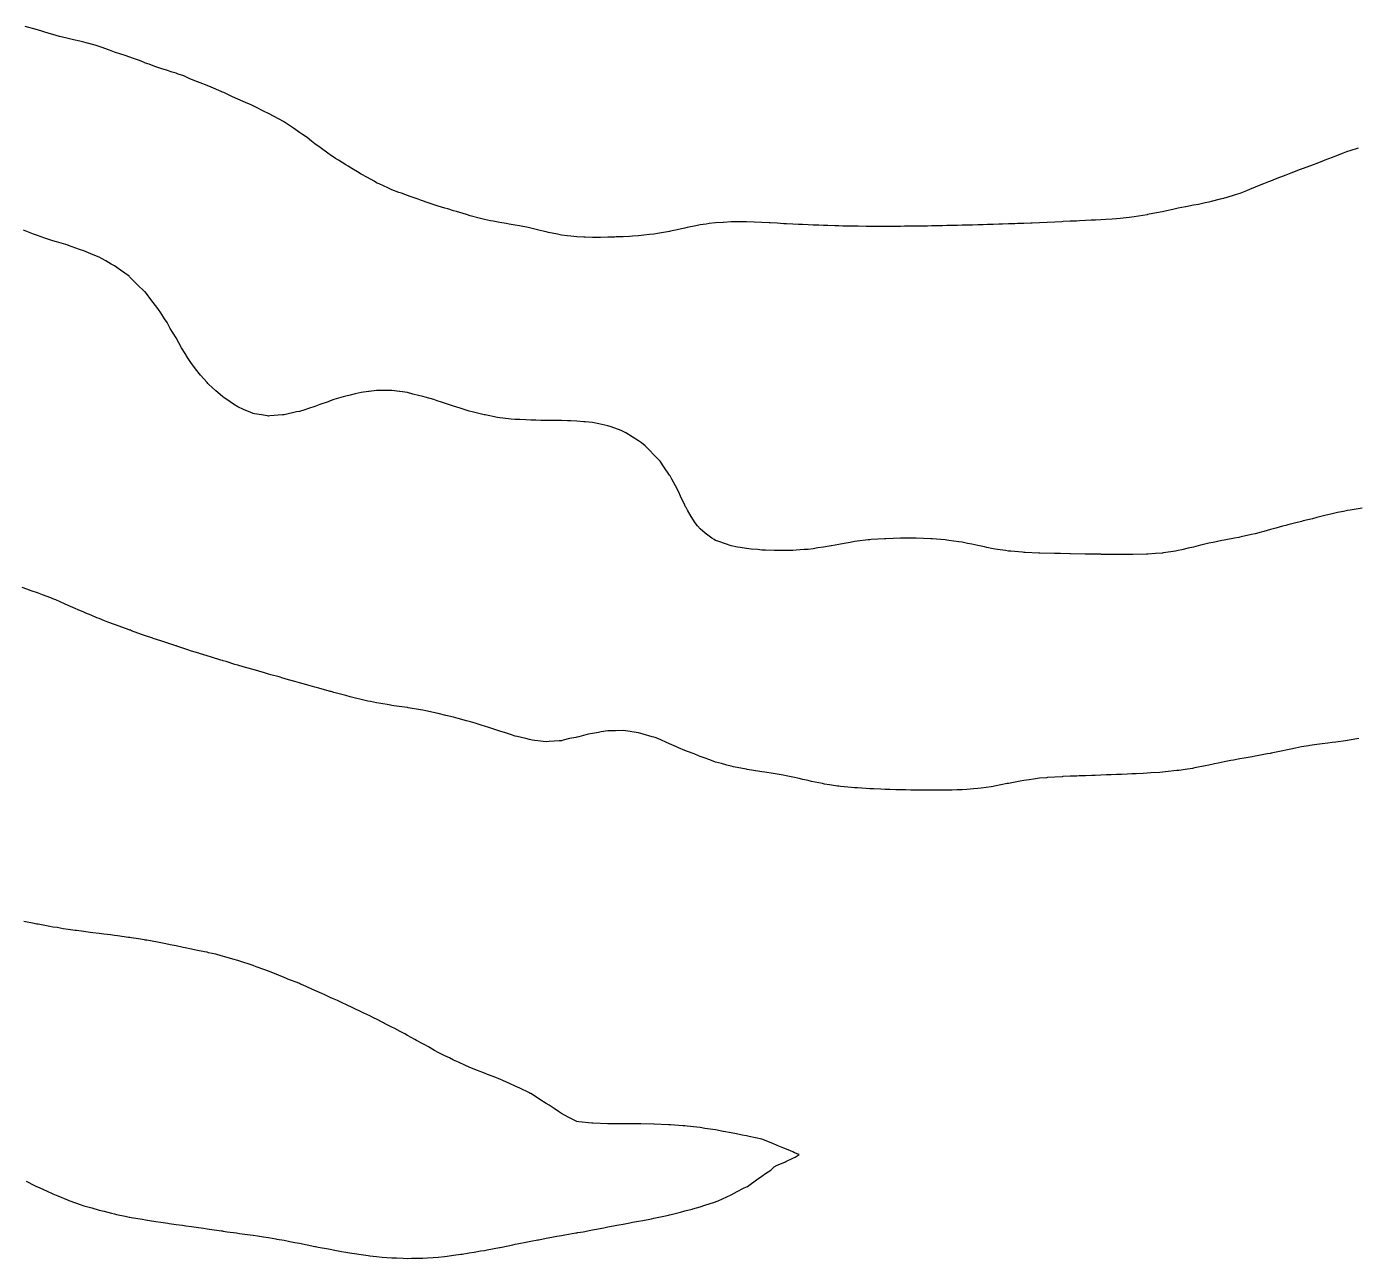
# Model space of a CAD drawing. Extents: x -717078 to -715000, y -984629 to -984000.
# Drawn here: x -716633.2 to -716546.9, y -984256.2 to -984176.3 of the extents above; entities that cross this region are included whole.
import ezdxf

# ---------------------------------------------------------------- set-up
doc = ezdxf.new("R2010")
doc.units = 0
doc.layers.add('buffer_B2_0_1_clip', color=7, linetype='Continuous')

msp = doc.modelspace()

# ---------------------------------------------------------------- linework, layer by layer
at = {"layer": 'buffer_B2_0_1_clip'}
for points in [[(-716546.82, -984184.18), (-716547.357, -984184.357), (-716547.5, -984184.405), (-716547.571, -984184.429), (-716547.778, -984184.5), (-716548.294, -984184.706), (-716548.5, -984184.785), (-716548.969, -984184.969), (-716549.013, -984184.987), (-716549.5, -984185.175), (-716549.735, -984185.265), (-716550.388, -984185.5), (-716550.467, -984185.533), (-716550.5, -984185.545), (-716550.573, -984185.573), (-716551.184, -984185.816), (-716551.5, -984185.929), (-716551.908, -984186.092), (-716552.205, -984186.205), (-716552.5, -984186.319), (-716552.629, -984186.371), (-716552.967, -984186.5), (-716553.341, -984186.659), (-716553.5, -984186.724), (-716553.871, -984186.871), (-716554.054, -984186.946), (-716554.5, -984187.117), (-716554.786, -984187.214), (-716555.402, -984187.402), (-716555.5, -984187.434), (-716555.552, -984187.448), (-716555.77, -984187.5), (-716556.347, -984187.653), (-716556.5, -984187.686), (-716556.731, -984187.731), (-716557.17, -984187.83), (-716557.5, -984187.89), (-716557.988, -984187.988), (-716558.007, -984187.993), (-716558.5, -984188.088), (-716558.837, -984188.163), (-716559.254, -984188.254), (-716559.5, -984188.309), (-716559.659, -984188.341), (-716560.482, -984188.5), (-716560.497, -984188.503), (-716560.5, -984188.504), (-716560.505, -984188.505), (-716561.357, -984188.643), (-716561.5, -984188.663), (-716561.68, -984188.68), (-716562.257, -984188.743), (-716562.5, -984188.765), (-716562.782, -984188.782), (-716563.187, -984188.813), (-716563.5, -984188.831), (-716563.848, -984188.848), (-716564.133, -984188.867), (-716564.5, -984188.884), (-716564.903, -984188.903), (-716565.086, -984188.914), (-716565.5, -984188.933), (-716565.954, -984188.954), (-716566.041, -984188.959), (-716566.5, -984188.98), (-716566.998, -984189.002), (-716567.002, -984189.002), (-716567.5, -984189.024), (-716567.955, -984189.045), (-716568.047, -984189.047), (-716568.5, -984189.067), (-716568.916, -984189.084), (-716569.088, -984189.088), (-716569.5, -984189.105), (-716569.882, -984189.118), (-716570.123, -984189.123), (-716570.5, -984189.136), (-716570.853, -984189.147), (-716571.154, -984189.154), (-716571.5, -984189.165), (-716571.826, -984189.174), (-716572.181, -984189.181), (-716572.5, -984189.19), (-716572.802, -984189.198), (-716573.204, -984189.204), (-716573.5, -984189.212), (-716573.782, -984189.218), (-716574.225, -984189.225), (-716574.5, -984189.231), (-716574.764, -984189.236), (-716575.242, -984189.242), (-716575.5, -984189.247), (-716575.749, -984189.251), (-716576.255, -984189.255), (-716576.5, -984189.258), (-716576.739, -984189.261), (-716577.262, -984189.262), (-716577.5, -984189.264), (-716577.736, -984189.264), (-716578.263, -984189.263), (-716578.5, -984189.263), (-716578.739, -984189.261), (-716579.257, -984189.257), (-716579.5, -984189.254), (-716579.752, -984189.248), (-716580.24, -984189.24), (-716580.5, -984189.234), (-716580.776, -984189.224), (-716581.214, -984189.214), (-716581.5, -984189.203), (-716581.811, -984189.189), (-716582.178, -984189.178), (-716582.5, -984189.163), (-716582.855, -984189.145), (-716583.135, -984189.135), (-716583.5, -984189.116), (-716583.907, -984189.093), (-716584.087, -984189.087), (-716584.5, -984189.062), (-716584.961, -984189.039), (-716585.036, -984189.036), (-716585.5, -984189.012), (-716585.994, -984188.994), (-716586.006, -984188.994), (-716586.5, -984188.976), (-716586.976, -984188.976), (-716587.024, -984188.976), (-716587.5, -984188.976), (-716587.997, -984189.003), (-716588.003, -984189.003), (-716588.5, -984189.031), (-716588.916, -984189.084), (-716589.112, -984189.112), (-716589.5, -984189.163), (-716589.783, -984189.217), (-716590.342, -984189.342), (-716590.5, -984189.374), (-716590.605, -984189.395), (-716591.095, -984189.5), (-716591.423, -984189.577), (-716591.5, -984189.595), (-716591.614, -984189.614), (-716592.271, -984189.729), (-716592.5, -984189.766), (-716592.797, -984189.797), (-716593.161, -984189.839), (-716593.5, -984189.873), (-716593.896, -984189.896), (-716594.09, -984189.91), (-716594.5, -984189.934), (-716594.949, -984189.949), (-716595.047, -984189.953), (-716595.5, -984189.969), (-716595.973, -984189.973), (-716596.027, -984189.973), (-716596.5, -984189.977), (-716596.959, -984189.959), (-716597.044, -984189.956), (-716597.5, -984189.939), (-716597.894, -984189.894), (-716598.133, -984189.867), (-716598.5, -984189.825), (-716598.768, -984189.768), (-716599.347, -984189.653), (-716599.5, -984189.621), (-716599.594, -984189.594), (-716599.975, -984189.5), (-716600.397, -984189.397), (-716600.5, -984189.374), (-716600.656, -984189.344), (-716601.231, -984189.231), (-716601.5, -984189.179), (-716601.887, -984189.113), (-716602.083, -984189.083), (-716602.5, -984189.009), (-716602.929, -984188.929), (-716603.11, -984188.89), (-716603.5, -984188.813), (-716603.75, -984188.75), (-716604.431, -984188.569), (-716604.5, -984188.551), (-716604.538, -984188.538), (-716604.662, -984188.5), (-716605.303, -984188.303), (-716605.5, -984188.243), (-716605.869, -984188.131), (-716606.071, -984188.071), (-716606.5, -984187.94), (-716606.832, -984187.832), (-716607.337, -984187.663), (-716607.5, -984187.609), (-716607.579, -984187.579), (-716607.804, -984187.5), (-716608.319, -984187.319), (-716608.5, -984187.254), (-716608.885, -984187.115), (-716609.055, -984187.055), (-716609.5, -984186.888), (-716609.769, -984186.769), (-716610.341, -984186.5), (-716610.451, -984186.451), (-716610.5, -984186.427), (-716610.665, -984186.335), (-716611.094, -984186.094), (-716611.5, -984185.868), (-716611.727, -984185.727), (-716612.097, -984185.5), (-716612.352, -984185.352), (-716612.5, -984185.266), (-716612.968, -984184.968), (-716613.155, -984184.845), (-716613.5, -984184.619), (-716613.567, -984184.567), (-716613.652, -984184.5), (-716614.151, -984184.151), (-716614.5, -984183.906), (-716614.724, -984183.724), (-716615.003, -984183.5), (-716615.301, -984183.301), (-716615.5, -984183.174), (-716615.895, -984182.895), (-716616.464, -984182.5), (-716616.487, -984182.487), (-716616.5, -984182.481), (-716616.542, -984182.458), (-716617.135, -984182.135), (-716617.5, -984181.942), (-716617.797, -984181.797), (-716618.373, -984181.5), (-716618.462, -984181.462), (-716618.5, -984181.446), (-716618.597, -984181.403), (-716619.157, -984181.157), (-716619.5, -984181), (-716619.85, -984180.85), (-716620.417, -984180.583), (-716620.5, -984180.545), (-716620.53, -984180.53), (-716620.59, -984180.5), (-716621.237, -984180.237), (-716621.5, -984180.126), (-716621.95, -984179.95), (-716622.125, -984179.875), (-716622.5, -984179.721), (-716622.657, -984179.657), (-716623.012, -984179.5), (-716623.373, -984179.373), (-716623.5, -984179.328), (-716623.753, -984179.247), (-716624.132, -984179.132), (-716624.5, -984179.008), (-716624.882, -984178.882), (-716625.256, -984178.744), (-716625.5, -984178.658), (-716625.614, -984178.614), (-716625.885, -984178.5), (-716626.345, -984178.345), (-716626.5, -984178.289), (-716626.819, -984178.181), (-716627.092, -984178.092), (-716627.5, -984177.947), (-716627.833, -984177.833), (-716628.375, -984177.625), (-716628.5, -984177.579), (-716628.561, -984177.561), (-716628.75, -984177.5), (-716629.349, -984177.349), (-716629.5, -984177.307), (-716629.753, -984177.247), (-716630.159, -984177.159), (-716630.5, -984177.073), (-716630.96, -984176.96), (-716631.072, -984176.928), (-716631.5, -984176.816), (-716631.746, -984176.746), (-716632.493, -984176.5), (-716632.498, -984176.498), (-716632.5, -984176.498), (-716632.503, -984176.497), (-716633.296, -984176.296)], [(-716546.552, -984207.552), (-716547.328, -984207.672), (-716547.5, -984207.699), (-716547.756, -984207.756), (-716548.161, -984207.839), (-716548.5, -984207.918), (-716548.969, -984208.031), (-716549.053, -984208.053), (-716549.5, -984208.163), (-716549.771, -984208.229), (-716550.38, -984208.38), (-716550.5, -984208.409), (-716550.572, -984208.428), (-716550.852, -984208.5), (-716551.37, -984208.63), (-716551.5, -984208.662), (-716551.725, -984208.725), (-716552.158, -984208.842), (-716552.5, -984208.942), (-716552.941, -984209.059), (-716553.102, -984209.102), (-716553.5, -984209.209), (-716553.737, -984209.263), (-716554.411, -984209.411), (-716554.5, -984209.431), (-716554.557, -984209.443), (-716554.841, -984209.5), (-716555.395, -984209.605), (-716555.5, -984209.623), (-716555.655, -984209.655), (-716556.229, -984209.771), (-716556.5, -984209.826), (-716556.931, -984209.931), (-716557.043, -984209.957), (-716557.5, -984210.073), (-716557.85, -984210.15), (-716558.244, -984210.244), (-716558.5, -984210.302), (-716558.672, -984210.328), (-716559.454, -984210.454), (-716559.5, -984210.461), (-716559.536, -984210.464), (-716559.968, -984210.5), (-716560.463, -984210.537), (-716560.5, -984210.54), (-716560.54, -984210.54), (-716561.439, -984210.561), (-716561.5, -984210.562), (-716561.562, -984210.562), (-716562.441, -984210.559), (-716562.5, -984210.558), (-716562.558, -984210.558), (-716563.456, -984210.544), (-716563.5, -984210.543), (-716563.543, -984210.543), (-716564.473, -984210.527), (-716564.5, -984210.527), (-716564.526, -984210.526), (-716565.488, -984210.512), (-716565.5, -984210.512), (-716565.511, -984210.511), (-716566.128, -984210.5), (-716566.493, -984210.493), (-716566.5, -984210.492), (-716566.508, -984210.492), (-716567.469, -984210.469), (-716567.5, -984210.468), (-716567.533, -984210.467), (-716568.423, -984210.423), (-716568.5, -984210.42), (-716568.588, -984210.412), (-716569.345, -984210.345), (-716569.5, -984210.33), (-716569.699, -984210.301), (-716570.22, -984210.22), (-716570.5, -984210.18), (-716570.905, -984210.095), (-716571.06, -984210.06), (-716571.5, -984209.972), (-716571.885, -984209.885), (-716572.169, -984209.831), (-716572.5, -984209.761), (-716572.725, -984209.725), (-716573.362, -984209.638), (-716573.5, -984209.617), (-716573.607, -984209.607), (-716574.461, -984209.539), (-716574.5, -984209.536), (-716574.535, -984209.535), (-716575.497, -984209.503), (-716575.5, -984209.503), (-716575.503, -984209.503), (-716576.496, -984209.504), (-716576.5, -984209.504), (-716576.505, -984209.505), (-716577.466, -984209.534), (-716577.5, -984209.535), (-716577.538, -984209.538), (-716578.409, -984209.591), (-716578.5, -984209.598), (-716578.613, -984209.613), (-716579.311, -984209.689), (-716579.5, -984209.715), (-716579.766, -984209.766), (-716580.17, -984209.83), (-716580.5, -984209.899), (-716580.986, -984209.986), (-716581.011, -984209.989), (-716581.5, -984210.084), (-716581.869, -984210.131), (-716582.18, -984210.18), (-716582.5, -984210.223), (-716582.761, -984210.239), (-716583.281, -984210.281), (-716583.5, -984210.296), (-716583.705, -984210.295), (-716584.305, -984210.305), (-716584.5, -984210.304), (-716584.707, -984210.293), (-716585.276, -984210.276), (-716585.5, -984210.264), (-716585.764, -984210.236), (-716586.204, -984210.204), (-716586.5, -984210.17), (-716586.904, -984210.096), (-716587.072, -984210.072), (-716587.5, -984209.986), (-716587.869, -984209.869), (-716588.288, -984209.712), (-716588.5, -984209.639), (-716588.591, -984209.591), (-716588.75, -984209.5), (-716589.177, -984209.177), (-716589.5, -984208.891), (-716589.684, -984208.684), (-716589.828, -984208.5), (-716590.093, -984208.093), (-716590.316, -984207.684), (-716590.421, -984207.5), (-716590.452, -984207.452), (-716590.5, -984207.362), (-716590.773, -984206.773), (-716590.882, -984206.5), (-716591.107, -984206.107), (-716591.343, -984205.657), (-716591.428, -984205.5), (-716591.459, -984205.459), (-716591.5, -984205.404), (-716591.866, -984204.866), (-716592.108, -984204.5), (-716592.299, -984204.299), (-716592.5, -984204.092), (-716592.789, -984203.789), (-716593.07, -984203.5), (-716593.315, -984203.315), (-716593.5, -984203.186), (-716593.915, -984202.915), (-716594.337, -984202.663), (-716594.5, -984202.563), (-716594.543, -984202.543), (-716594.639, -984202.5), (-716595.273, -984202.273), (-716595.5, -984202.198), (-716595.878, -984202.122), (-716596.081, -984202.081), (-716596.5, -984201.998), (-716596.955, -984201.955), (-716597.056, -984201.944), (-716597.5, -984201.902), (-716597.89, -984201.89), (-716598.12, -984201.88), (-716598.5, -984201.868), (-716598.864, -984201.864), (-716599.142, -984201.858), (-716599.5, -984201.854), (-716599.849, -984201.849), (-716600.161, -984201.839), (-716600.5, -984201.834), (-716600.821, -984201.821), (-716601.203, -984201.797), (-716601.5, -984201.784), (-716601.761, -984201.761), (-716602.303, -984201.697), (-716602.5, -984201.679), (-716602.655, -984201.655), (-716603.464, -984201.5), (-716603.495, -984201.495), (-716603.5, -984201.494), (-716603.508, -984201.492), (-716604.297, -984201.297), (-716604.5, -984201.243), (-716604.875, -984201.125), (-716605.066, -984201.066), (-716605.5, -984200.927), (-716605.825, -984200.825), (-716606.358, -984200.642), (-716606.5, -984200.595), (-716606.572, -984200.572), (-716606.787, -984200.5), (-716607.342, -984200.342), (-716607.5, -984200.295), (-716607.772, -984200.228), (-716608.14, -984200.14), (-716608.5, -984200.051), (-716608.986, -984199.986), (-716609.018, -984199.982), (-716609.5, -984199.916), (-716609.916, -984199.916), (-716610.09, -984199.91), (-716610.5, -984199.91), (-716610.97, -984199.97), (-716611.025, -984199.975), (-716611.5, -984200.042), (-716611.879, -984200.121), (-716612.215, -984200.215), (-716612.5, -984200.282), (-716612.677, -984200.323), (-716613.262, -984200.5), (-716613.437, -984200.563), (-716613.5, -984200.59), (-716613.642, -984200.642), (-716614.178, -984200.822), (-716614.5, -984200.951), (-716614.925, -984201.075), (-716615.156, -984201.156), (-716615.5, -984201.267), (-716615.699, -984201.301), (-716616.49, -984201.49), (-716616.5, -984201.492), (-716616.508, -984201.492), (-716616.611, -984201.5), (-716617.435, -984201.565), (-716617.5, -984201.573), (-716617.565, -984201.565), (-716617.955, -984201.5), (-716618.426, -984201.426), (-716618.5, -984201.409), (-716618.658, -984201.342), (-716619.143, -984201.143), (-716619.5, -984200.981), (-716619.791, -984200.791), (-716620.218, -984200.5), (-716620.387, -984200.387), (-716620.5, -984200.304), (-716620.933, -984199.933), (-716621.396, -984199.5), (-716621.45, -984199.45), (-716621.5, -984199.398), (-716621.922, -984198.922), (-716622.25, -984198.5), (-716622.362, -984198.362), (-716622.5, -984198.164), (-716622.766, -984197.766), (-716622.917, -984197.5), (-716623.145, -984197.145), (-716623.5, -984196.504), (-716623.502, -984196.502), (-716623.502, -984196.5), (-716623.506, -984196.494), (-716623.881, -984195.881), (-716624.092, -984195.5), (-716624.257, -984195.257), (-716624.5, -984194.875), (-716624.651, -984194.651), (-716624.749, -984194.5), (-716625.082, -984194.082), (-716625.5, -984193.54), (-716625.519, -984193.519), (-716625.535, -984193.5), (-716626.023, -984193.023), (-716626.5, -984192.549), (-716626.527, -984192.527), (-716626.561, -984192.5), (-716627.11, -984192.11), (-716627.5, -984191.826), (-716627.71, -984191.71), (-716628.073, -984191.5), (-716628.352, -984191.352), (-716628.5, -984191.268), (-716628.892, -984191.108), (-716629.047, -984191.047), (-716629.5, -984190.849), (-716629.765, -984190.765), (-716630.478, -984190.5), (-716630.495, -984190.495), (-716630.5, -984190.492), (-716630.511, -984190.489), (-716631.27, -984190.27), (-716631.5, -984190.19), (-716631.957, -984190.043), (-716632.024, -984190.024), (-716632.5, -984189.859), (-716632.762, -984189.762), (-716633.399, -984189.5)], [(-716546.777, -984222.5), (-716547.395, -984222.605), (-716547.5, -984222.62), (-716547.637, -984222.637), (-716548.273, -984222.727), (-716548.5, -984222.753), (-716548.789, -984222.789), (-716549.159, -984222.841), (-716549.5, -984222.882), (-716549.956, -984222.956), (-716550.032, -984222.968), (-716550.5, -984223.042), (-716550.879, -984223.121), (-716551.187, -984223.187), (-716551.5, -984223.252), (-716551.705, -984223.295), (-716552.449, -984223.449), (-716552.5, -984223.459), (-716552.534, -984223.466), (-716552.726, -984223.5), (-716553.371, -984223.629), (-716553.5, -984223.652), (-716553.682, -984223.682), (-716554.22, -984223.78), (-716554.5, -984223.825), (-716554.898, -984223.898), (-716555.07, -984223.93), (-716555.5, -984224.007), (-716555.907, -984224.093), (-716556.146, -984224.146), (-716556.5, -984224.223), (-716556.732, -984224.268), (-716557.402, -984224.402), (-716557.5, -984224.421), (-716557.568, -984224.432), (-716558.033, -984224.5), (-716558.435, -984224.565), (-716558.5, -984224.574), (-716558.582, -984224.582), (-716559.335, -984224.665), (-716559.5, -984224.68), (-716559.691, -984224.691), (-716560.266, -984224.734), (-716560.5, -984224.747), (-716560.758, -984224.758), (-716561.216, -984224.784), (-716561.5, -984224.796), (-716561.807, -984224.807), (-716562.174, -984224.826), (-716562.5, -984224.838), (-716562.849, -984224.849), (-716563.137, -984224.863), (-716563.5, -984224.875), (-716563.887, -984224.887), (-716564.104, -984224.896), (-716564.5, -984224.908), (-716564.923, -984224.923), (-716565.07, -984224.93), (-716565.5, -984224.945), (-716565.969, -984224.969), (-716566.028, -984224.972), (-716566.5, -984224.995), (-716566.966, -984225.034), (-716567.04, -984225.04), (-716567.5, -984225.078), (-716567.873, -984225.127), (-716568.169, -984225.169), (-716568.5, -984225.213), (-716568.743, -984225.257), (-716569.388, -984225.388), (-716569.5, -984225.409), (-716569.578, -984225.422), (-716569.994, -984225.5), (-716570.414, -984225.586), (-716570.5, -984225.605), (-716570.622, -984225.622), (-716571.284, -984225.716), (-716571.5, -984225.746), (-716571.765, -984225.765), (-716572.199, -984225.801), (-716572.5, -984225.823), (-716572.832, -984225.832), (-716573.156, -984225.844), (-716573.5, -984225.853), (-716573.854, -984225.854), (-716574.144, -984225.856), (-716574.5, -984225.857), (-716574.853, -984225.853), (-716575.151, -984225.849), (-716575.5, -984225.846), (-716575.839, -984225.839), (-716576.169, -984225.831), (-716576.5, -984225.825), (-716576.816, -984225.816), (-716577.197, -984225.803), (-716577.5, -984225.795), (-716577.785, -984225.785), (-716578.237, -984225.763), (-716578.5, -984225.754), (-716578.742, -984225.742), (-716579.296, -984225.704), (-716579.5, -984225.693), (-716579.679, -984225.679), (-716580.393, -984225.607), (-716580.5, -984225.598), (-716580.585, -984225.585), (-716581.11, -984225.5), (-716581.448, -984225.448), (-716581.5, -984225.44), (-716581.576, -984225.424), (-716582.276, -984225.276), (-716582.5, -984225.23), (-716582.852, -984225.148), (-716583.091, -984225.091), (-716583.5, -984224.997), (-716583.92, -984224.92), (-716584.118, -984224.882), (-716584.5, -984224.811), (-716584.772, -984224.772), (-716585.319, -984224.681), (-716585.5, -984224.654), (-716585.635, -984224.635), (-716586.446, -984224.5), (-716586.493, -984224.493), (-716586.5, -984224.492), (-716586.511, -984224.489), (-716587.332, -984224.332), (-716587.5, -984224.295), (-716587.783, -984224.217), (-716588.128, -984224.128), (-716588.5, -984224.021), (-716588.887, -984223.887), (-716589.247, -984223.753), (-716589.5, -984223.662), (-716589.617, -984223.617), (-716589.885, -984223.5), (-716590.332, -984223.332), (-716590.5, -984223.266), (-716590.908, -984223.092), (-716591.038, -984223.038), (-716591.5, -984222.837), (-716592.259, -984222.5), (-716592.435, -984222.435), (-716592.5, -984222.412), (-716592.623, -984222.377), (-716593.206, -984222.206), (-716593.5, -984222.122), (-716593.941, -984222.059), (-716594.046, -984222.046), (-716594.5, -984221.979), (-716594.989, -984221.989), (-716595.011, -984221.989), (-716595.5, -984221.999), (-716595.936, -984222.064), (-716596.101, -984222.101), (-716596.5, -984222.168), (-716596.777, -984222.223), (-716597.383, -984222.383), (-716597.5, -984222.408), (-716597.58, -984222.42), (-716597.976, -984222.5), (-716598.393, -984222.607), (-716598.5, -984222.639), (-716598.652, -984222.652), (-716599.301, -984222.699), (-716599.5, -984222.716), (-716599.69, -984222.69), (-716600.397, -984222.603), (-716600.5, -984222.589), (-716600.569, -984222.569), (-716600.819, -984222.5), (-716601.369, -984222.369), (-716601.5, -984222.338), (-716601.737, -984222.263), (-716602.135, -984222.135), (-716602.5, -984222.022), (-716602.89, -984221.89), (-716603.214, -984221.786), (-716603.5, -984221.692), (-716603.644, -984221.644), (-716604.099, -984221.5), (-716604.409, -984221.409), (-716604.5, -984221.384), (-716604.657, -984221.343), (-716605.199, -984221.199), (-716605.5, -984221.121), (-716605.999, -984220.999), (-716606.002, -984220.998), (-716606.5, -984220.878), (-716606.809, -984220.809), (-716607.293, -984220.707), (-716607.5, -984220.662), (-716607.639, -984220.639), (-716608.45, -984220.5), (-716608.493, -984220.493), (-716608.5, -984220.492), (-716608.51, -984220.49), (-716609.369, -984220.369), (-716609.5, -984220.349), (-716609.681, -984220.319), (-716610.231, -984220.231), (-716610.5, -984220.185), (-716610.9, -984220.1), (-716611.065, -984220.065), (-716611.5, -984219.971), (-716611.873, -984219.873), (-716612.214, -984219.786), (-716612.5, -984219.711), (-716612.666, -984219.666), (-716613.272, -984219.5), (-716613.454, -984219.454), (-716613.5, -984219.442), (-716613.58, -984219.42), (-716614.238, -984219.238), (-716614.5, -984219.167), (-716614.969, -984219.031), (-716615.017, -984219.017), (-716615.5, -984218.878), (-716615.796, -984218.796), (-716616.364, -984218.636), (-716616.5, -984218.598), (-716616.576, -984218.576), (-716616.825, -984218.5), (-716617.354, -984218.354), (-716617.5, -984218.315), (-716617.76, -984218.24), (-716618.131, -984218.131), (-716618.5, -984218.026), (-716618.911, -984217.911), (-716619.162, -984217.838), (-716619.5, -984217.741), (-716619.685, -984217.685), (-716620.266, -984217.5), (-716620.448, -984217.448), (-716620.5, -984217.433), (-716620.597, -984217.403), (-716621.214, -984217.214), (-716621.5, -984217.125), (-716621.981, -984216.981), (-716622.037, -984216.963), (-716622.5, -984216.82), (-716622.743, -984216.743), (-716623.45, -984216.5), (-716623.488, -984216.488), (-716623.5, -984216.484), (-716623.524, -984216.476), (-716624.242, -984216.242), (-716624.5, -984216.153), (-716624.995, -984215.995), (-716625.01, -984215.99), (-716625.5, -984215.825), (-716625.743, -984215.743), (-716626.391, -984215.5), (-716626.472, -984215.472), (-716626.5, -984215.462), (-716626.561, -984215.439), (-716627.207, -984215.207), (-716627.5, -984215.093), (-716627.936, -984214.936), (-716628.151, -984214.849), (-716628.5, -984214.715), (-716628.655, -984214.655), (-716629.008, -984214.5), (-716629.359, -984214.359), (-716629.5, -984214.298), (-716629.857, -984214.143), (-716630.058, -984214.058), (-716630.5, -984213.859), (-716630.752, -984213.752), (-716631.311, -984213.5), (-716631.445, -984213.445), (-716631.5, -984213.421), (-716631.629, -984213.371), (-716632.168, -984213.168), (-716632.5, -984213.036), (-716632.908, -984212.908), (-716633.191, -984212.809), (-716633.5, -984212.706)], [(-716633.223, -984251.223), (-716632.689, -984251.5), (-716632.559, -984251.559), (-716632.5, -984251.588), (-716632.342, -984251.658), (-716631.864, -984251.864), (-716631.5, -984252.035), (-716631.169, -984252.169), (-716630.56, -984252.44), (-716630.5, -984252.466), (-716630.475, -984252.475), (-716630.408, -984252.5), (-716629.729, -984252.729), (-716629.5, -984252.813), (-716629.063, -984252.937), (-716628.963, -984252.963), (-716628.5, -984253.103), (-716628.176, -984253.176), (-716627.694, -984253.306), (-716627.5, -984253.353), (-716627.375, -984253.375), (-716626.808, -984253.5), (-716626.55, -984253.55), (-716626.5, -984253.562), (-716626.423, -984253.577), (-716625.694, -984253.694), (-716625.5, -984253.733), (-716625.222, -984253.778), (-716624.83, -984253.83), (-716624.5, -984253.887), (-716624.048, -984253.952), (-716623.963, -984253.963), (-716623.5, -984254.034), (-716623.088, -984254.088), (-716622.879, -984254.121), (-716622.5, -984254.173), (-716622.209, -984254.209), (-716621.718, -984254.282), (-716621.5, -984254.31), (-716621.331, -984254.331), (-716620.553, -984254.447), (-716620.5, -984254.454), (-716620.459, -984254.459), (-716620.185, -984254.5), (-716619.58, -984254.58), (-716619.5, -984254.592), (-716619.392, -984254.608), (-716618.7, -984254.7), (-716618.5, -984254.731), (-716618.225, -984254.775), (-716617.833, -984254.833), (-716617.5, -984254.887), (-716617.032, -984254.968), (-716616.977, -984254.977), (-716616.5, -984255.062), (-716616.131, -984255.131), (-716615.806, -984255.194), (-716615.5, -984255.252), (-716614.5, -984255.456), (-716614.463, -984255.463), (-716614.287, -984255.5), (-716613.624, -984255.624), (-716613.5, -984255.646), (-716613.321, -984255.679), (-716612.778, -984255.778), (-716612.5, -984255.828), (-716612.11, -984255.89), (-716611.921, -984255.921), (-716611.5, -984255.988), (-716611.045, -984256.045), (-716610.941, -984256.059), (-716610.5, -984256.115), (-716610.144, -984256.144), (-716609.828, -984256.172), (-716609.5, -984256.199), (-716609.208, -984256.208), (-716608.775, -984256.225), (-716608.5, -984256.234), (-716608.228, -984256.228), (-716607.773, -984256.227), (-716607.5, -984256.221), (-716607.197, -984256.197), (-716606.826, -984256.174), (-716606.5, -984256.148), (-716606.101, -984256.101), (-716605.917, -984256.083), (-716605.5, -984256.032), (-716605.036, -984255.964), (-716604.951, -984255.951), (-716604.5, -984255.883), (-716604.171, -984255.829), (-716603.753, -984255.753), (-716603.5, -984255.711), (-716603.321, -984255.679), (-716602.53, -984255.53), (-716602.5, -984255.525), (-716602.479, -984255.521), (-716602.364, -984255.5), (-716601.649, -984255.351), (-716601.5, -984255.32), (-716601.276, -984255.276), (-716600.815, -984255.185), (-716600.5, -984255.123), (-716600.032, -984255.032), (-716599.979, -984255.021), (-716599.5, -984254.929), (-716599.138, -984254.862), (-716598.8, -984254.8), (-716598.5, -984254.744), (-716598.292, -984254.708), (-716597.582, -984254.582), (-716597.5, -984254.568), (-716597.442, -984254.558), (-716597.099, -984254.5), (-716596.598, -984254.402), (-716596.5, -984254.383), (-716596.356, -984254.356), (-716595.756, -984254.244), (-716595.5, -984254.195), (-716595.123, -984254.123), (-716594.915, -984254.085), (-716594.5, -984254.005), (-716594.074, -984253.926), (-716593.891, -984253.891), (-716593.5, -984253.818), (-716593.231, -984253.769), (-716592.658, -984253.658), (-716592.5, -984253.628), (-716592.392, -984253.608), (-716591.857, -984253.5), (-716591.57, -984253.43), (-716591.5, -984253.412), (-716591.382, -984253.382), (-716590.772, -984253.228), (-716590.5, -984253.158), (-716590.03, -984253.03), (-716589.983, -984253.017), (-716589.5, -984252.882), (-716589.21, -984252.79), (-716588.581, -984252.581), (-716588.5, -984252.555), (-716588.459, -984252.541), (-716588.346, -984252.5), (-716587.771, -984252.229), (-716587.5, -984252.099), (-716587.101, -984251.899), (-716586.684, -984251.684), (-716586.5, -984251.59), (-716586.442, -984251.558), (-716586.337, -984251.5), (-716585.858, -984251.142), (-716585.5, -984250.895), (-716585.268, -984250.732), (-716584.916, -984250.5), (-716584.698, -984250.302), (-716584.5, -984250.174), (-716584.016, -984249.984), (-716583.948, -984249.948), (-716583.5, -984249.733), (-716583.338, -984249.662), (-716583.079, -984249.5), (-716583.378, -984249.378), (-716583.5, -984249.328), (-716583.801, -984249.199), (-716584.079, -984249.079), (-716584.5, -984248.901), (-716584.782, -984248.782), (-716585.499, -984248.501), (-716585.5, -984248.501), (-716585.5, -984248.5), (-716585.502, -984248.5), (-716586.32, -984248.32), (-716586.5, -984248.284), (-716586.77, -984248.23), (-716587.151, -984248.151), (-716587.5, -984248.083), (-716587.992, -984247.992), (-716588.011, -984247.989), (-716588.5, -984247.901), (-716588.846, -984247.846), (-716589.205, -984247.795), (-716589.5, -984247.749), (-716589.724, -984247.724), (-716590.343, -984247.657), (-716590.5, -984247.64), (-716590.629, -984247.629), (-716591.429, -984247.571), (-716591.5, -984247.566), (-716591.562, -984247.562), (-716592.482, -984247.518), (-716592.5, -984247.517), (-716592.516, -984247.516), (-716593.35, -984247.5), (-716593.498, -984247.498), (-716593.5, -984247.498), (-716593.502, -984247.498), (-716594.494, -984247.494), (-716594.5, -984247.494), (-716594.506, -984247.494), (-716595.499, -984247.499), (-716595.5, -984247.499), (-716595.501, -984247.499), (-716596.469, -984247.469), (-716596.5, -984247.468), (-716596.538, -984247.462), (-716597.368, -984247.368), (-716597.5, -984247.342), (-716597.809, -984247.191), (-716598.07, -984247.07), (-716598.5, -984246.836), (-716598.698, -984246.698), (-716598.973, -984246.5), (-716599.299, -984246.299), (-716599.5, -984246.172), (-716599.912, -984245.912), (-716600.393, -984245.607), (-716600.5, -984245.539), (-716600.525, -984245.525), (-716600.568, -984245.5), (-716601.195, -984245.195), (-716601.5, -984245.048), (-716601.882, -984244.882), (-716602.309, -984244.691), (-716602.5, -984244.606), (-716602.576, -984244.576), (-716602.751, -984244.5), (-716603.3, -984244.3), (-716603.5, -984244.222), (-716603.959, -984244.041), (-716604.018, -984244.018), (-716604.5, -984243.819), (-716604.721, -984243.721), (-716605.178, -984243.5), (-716605.405, -984243.405), (-716605.5, -984243.362), (-716605.771, -984243.229), (-716606.081, -984243.081), (-716606.5, -984242.864), (-716606.735, -984242.735), (-716607.131, -984242.5), (-716607.375, -984242.375), (-716607.5, -984242.308), (-716607.915, -984242.085), (-716608.026, -984242.026), (-716608.5, -984241.76), (-716608.669, -984241.669), (-716608.962, -984241.5), (-716609.321, -984241.321), (-716609.5, -984241.227), (-716609.986, -984240.986), (-716610.045, -984240.955), (-716610.5, -984240.72), (-716610.648, -984240.648), (-716610.929, -984240.5), (-716611.32, -984240.32), (-716611.5, -984240.233), (-716611.996, -984240.004), (-716612.001, -984240.001), (-716612.5, -984239.761), (-716612.679, -984239.679), (-716613.039, -984239.5), (-716613.36, -984239.36), (-716613.5, -984239.295), (-716613.865, -984239.135), (-716614.054, -984239.054), (-716614.5, -984238.85), (-716614.744, -984238.744), (-716615.27, -984238.5), (-716615.433, -984238.433), (-716615.5, -984238.405), (-716615.66, -984238.34), (-716616.148, -984238.148), (-716616.5, -984238.001), (-716616.859, -984237.859), (-716617.342, -984237.658), (-716617.5, -984237.594), (-716617.568, -984237.568), (-716617.741, -984237.5), (-716618.304, -984237.304), (-716618.5, -984237.233), (-716618.896, -984237.104), (-716619.054, -984237.054), (-716619.5, -984236.905), (-716619.816, -984236.816), (-716620.343, -984236.657), (-716620.5, -984236.612), (-716620.59, -984236.59), (-716620.938, -984236.5), (-716621.394, -984236.394), (-716621.5, -984236.368), (-716621.668, -984236.332), (-716622.222, -984236.222), (-716622.5, -984236.16), (-716622.924, -984236.076), (-716623.052, -984236.052), (-716623.5, -984235.96), (-716623.886, -984235.886), (-716624.174, -984235.826), (-716624.5, -984235.761), (-716624.721, -984235.721), (-716625.411, -984235.589), (-716625.5, -984235.573), (-716625.563, -984235.563), (-716625.943, -984235.5), (-716626.426, -984235.426), (-716626.5, -984235.414), (-716626.6, -984235.4), (-716627.307, -984235.307), (-716627.5, -984235.278), (-716627.756, -984235.244), (-716628.193, -984235.193), (-716628.5, -984235.151), (-716628.901, -984235.099), (-716629.08, -984235.08), (-716629.5, -984235.023), (-716629.962, -984234.962), (-716630.053, -984234.947), (-716630.5, -984234.885), (-716630.837, -984234.837), (-716631.23, -984234.77), (-716631.5, -984234.729), (-716631.697, -984234.697), (-716632.446, -984234.554), (-716632.5, -984234.545), (-716632.538, -984234.538), (-716632.721, -984234.5), (-716633.375, -984234.375)]]:
    msp.add_lwpolyline(points, dxfattribs=at)

doc.saveas('drawing.dxf')
